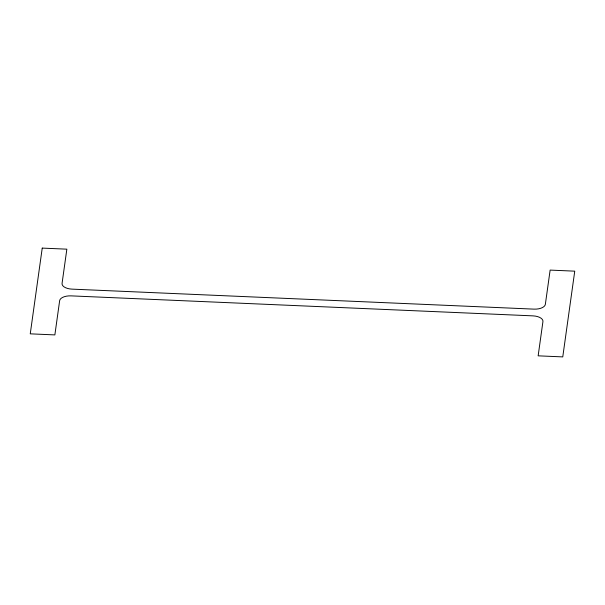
<?xml version="1.0" encoding="UTF-8"?>
<svg xmlns="http://www.w3.org/2000/svg" width="605" height="605" viewBox="0 0 605 605"><rect width="100%" height="100%" fill="white"/><g stroke="black" fill="none" stroke-linecap="round" stroke-linejoin="round"><path stroke-width="0.91" d="M42.237 248.103L30.25 333.839L54.866 334.905L59.645 300.67A10.693 5.286 0.7 0 1 71.057 295.868L533.005 315.87A10.693 5.286 0.7 0 1 542.935 321.603L538.148 355.831L562.763 356.897L574.75 271.161L550.134 270.095L545.355 304.33A10.693 5.286 0.7 0 1 533.943 309.132L71.995 289.13A10.693 5.286 0.7 0 1 62.065 283.397L66.853 249.169L42.237 248.103"/></g></svg>
